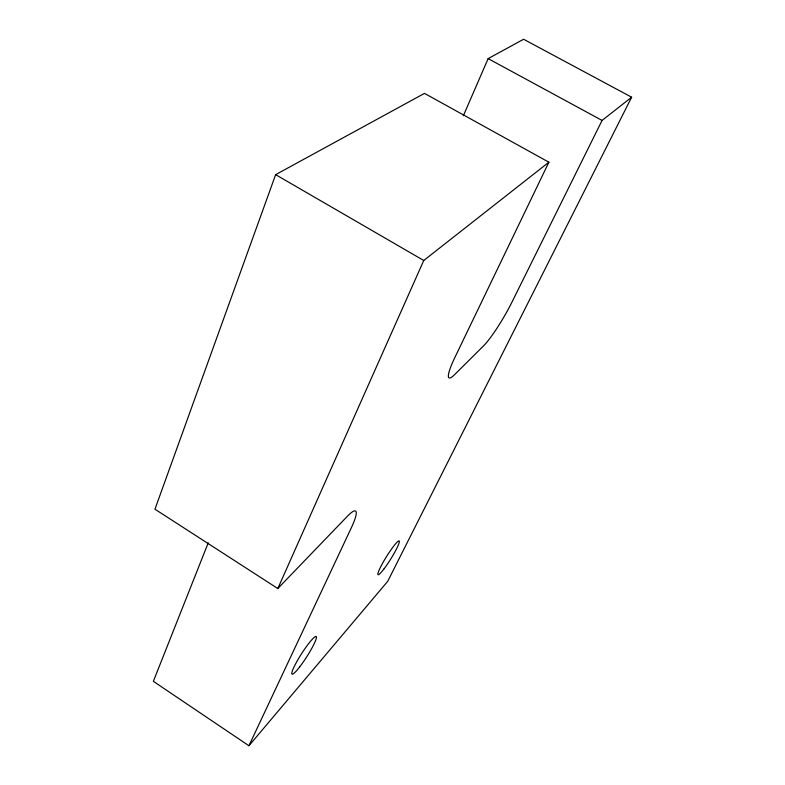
<?xml version="1.0" encoding="UTF-8"?>
<svg xmlns="http://www.w3.org/2000/svg" width="785" height="785" viewBox="0 0 785 785"><rect width="100%" height="100%" fill="white"/><g stroke="black" fill="none" stroke-linecap="round" stroke-linejoin="round"><path stroke-width="1.18" d="M463.336 115.778L488.142 58.62L523.615 39.25L631.64 97.203L602.075 120.429L511.889 302.254A39.456 5.681 -59.5 0 1 483.315 346.116L454.623 374.622A41.144 6.231 -59.3 0 1 454.908 357.401L548.882 162.201L424.489 93.376L275.643 174.653L154.949 509.2L277.811 588.534L347.363 516.294A42.851 6.8 -57.8 0 1 351.307 527.844L248.933 745.75L153.36 681.331L208.231 542.837M277.811 588.534L423.753 260.483L548.882 162.201M631.64 97.203L387.721 581.312L248.933 745.75M488.142 58.62L602.075 120.429M275.643 174.653L423.753 260.483M383.826 569.135A19.88 2.443 -58 0 0 399.329 541.258A19.88 2.443 -58 0 0 382.717 562.982A19.88 2.443 -58 0 0 383.826 569.135M299.693 666.887A22.372 3.012 -57.3 0 0 316.296 636.596A22.372 3.012 -57.3 0 0 296.337 662.471A22.372 3.012 -57.3 0 0 299.693 666.887"/></g></svg>
